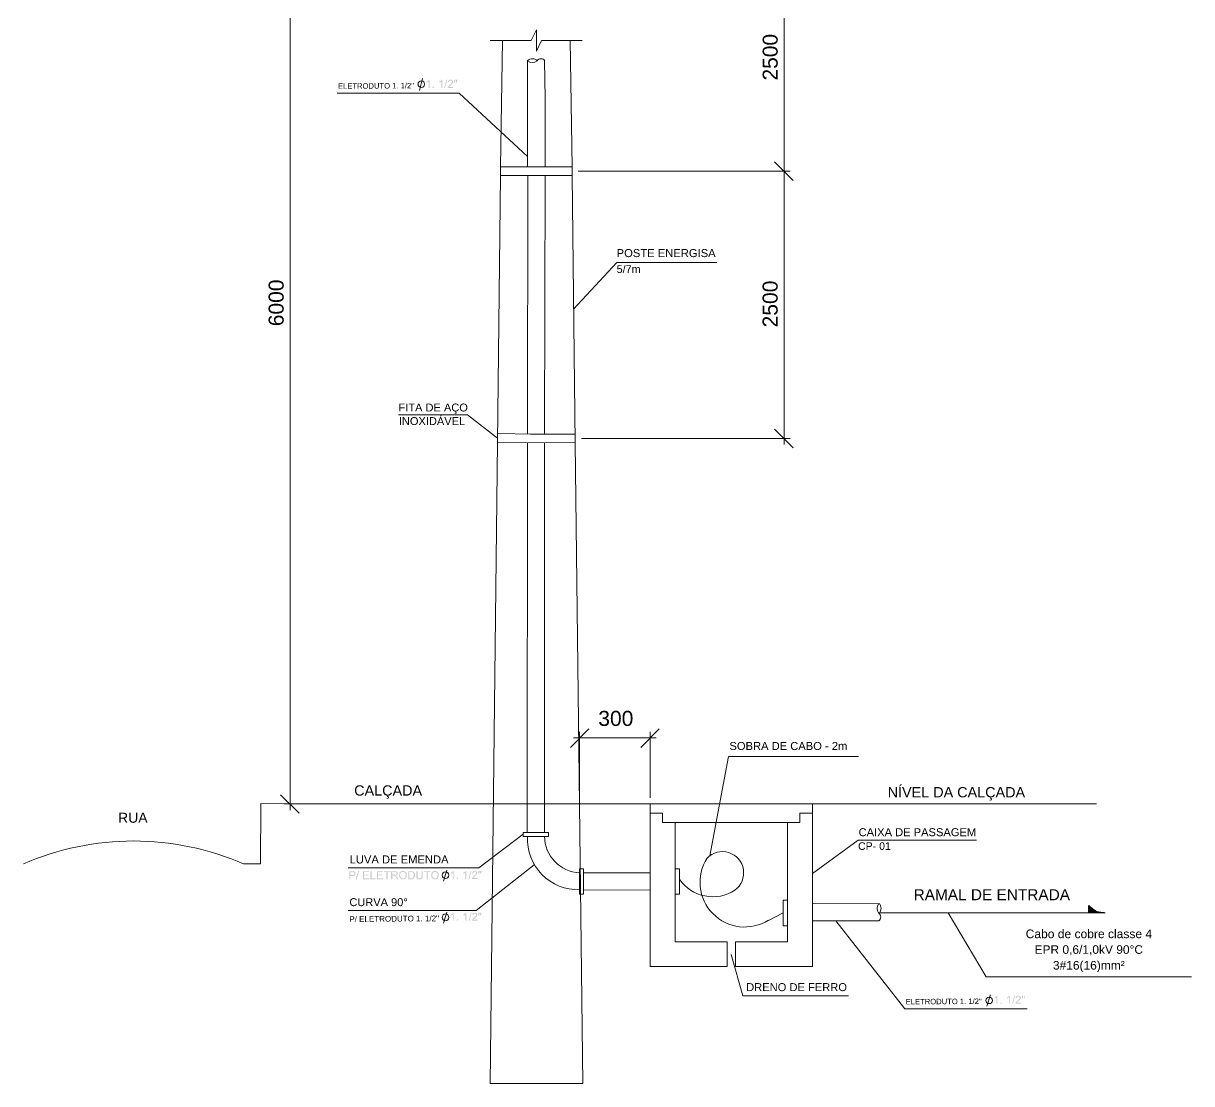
# Model space of a CAD drawing. Header units: millimetres. Extents: x 50 to 186, y -32 to 33.
# Drawn here: x 145.15 to 155.84, y -17.56 to -7.87 of the extents above; entities that cross this region are included whole.
import ezdxf

# ---------------------------------------------------------------- set-up
doc = ezdxf.new("R2010")
doc.units = ezdxf.units.MM
doc.layers.add('Prumada Eletrica', color=40, linetype='Continuous', lineweight=30)
doc.styles.add('Arial0', font='arial.ttf', dxfattribs={"height": 3.14658})

msp = doc.modelspace()

# ---------------------------------------------------------------- hatches: boundary and pattern name
at = {"layer": 'Prumada Eletrica', "true_color": 0x000007}
h = msp.add_hatch(color=7, dxfattribs=at)
edge = h.paths.add_edge_path()
edge.add_line((148.87, -8.456), (148.862, -8.456))
edge.add_line((148.862, -8.456), (148.862, -8.398))
edge.add_spline(control_points=[(148.862, -8.398), (148.859, -8.4), (148.856, -8.403), (148.851, -8.403), (148.851, -8.403), (148.848, -8.406), (148.845, -8.409), (148.842, -8.409)], knot_values=[0, 0, 0, 0, 0.125, 0.125, 0.125, 0.125, 1, 1, 1, 1], degree=3, periodic=0)
edge.add_line((148.842, -8.409), (148.842, -8.4))
edge.add_spline(control_points=[(148.842, -8.4), (148.848, -8.398), (148.851, -8.395), (148.856, -8.392), (148.856, -8.392), (148.859, -8.389), (148.862, -8.386), (148.865, -8.381)], knot_values=[0, 0, 0, 0, 0.125, 0.125, 0.125, 0.125, 1, 1, 1, 1], degree=3, periodic=0)
edge.add_line((148.865, -8.381), (148.87, -8.381))
edge.add_line((148.87, -8.381), (148.87, -8.456))
h.paths.add_polyline_path([(148.898, -8.456), (148.898, -8.445), (148.909, -8.445), (148.909, -8.456)])
edge = h.paths.add_edge_path()
edge.add_line((148.985, -8.456), (148.976, -8.456))
edge.add_line((148.976, -8.456), (148.976, -8.398))
edge.add_spline(control_points=[(148.976, -8.398), (148.974, -8.4), (148.971, -8.403), (148.968, -8.403), (148.968, -8.403), (148.963, -8.406), (148.96, -8.409), (148.957, -8.409)], knot_values=[0, 0, 0, 0, 0.125, 0.125, 0.125, 0.125, 1, 1, 1, 1], degree=3, periodic=0)
edge.add_line((148.957, -8.409), (148.957, -8.4))
edge.add_spline(control_points=[(148.957, -8.4), (148.963, -8.398), (148.968, -8.395), (148.971, -8.392), (148.971, -8.392), (148.974, -8.389), (148.976, -8.386), (148.979, -8.381)], knot_values=[0, 0, 0, 0, 0.125, 0.125, 0.125, 0.125, 1, 1, 1, 1], degree=3, periodic=0)
edge.add_line((148.979, -8.381), (148.985, -8.381))
edge.add_line((148.985, -8.381), (148.985, -8.456))
h.paths.add_polyline_path([(149.004, -8.456), (149.024, -8.381), (149.032, -8.381), (149.01, -8.456)])
edge = h.paths.add_edge_path()
edge.add_line((149.083, -8.448), (149.083, -8.456))
edge.add_line((149.083, -8.456), (149.035, -8.456))
edge.add_spline(control_points=[(149.035, -8.456), (149.035, -8.453), (149.035, -8.451), (149.035, -8.451), (149.035, -8.451), (149.038, -8.445), (149.041, -8.442), (149.044, -8.439), (149.044, -8.439), (149.046, -8.437), (149.049, -8.434), (149.055, -8.428), (149.055, -8.428), (149.063, -8.423), (149.069, -8.417), (149.071, -8.414), (149.071, -8.414), (149.074, -8.409), (149.074, -8.406), (149.074, -8.403), (149.074, -8.403), (149.074, -8.398), (149.074, -8.395), (149.071, -8.392), (149.071, -8.392), (149.069, -8.392), (149.066, -8.389), (149.06, -8.389), (149.06, -8.389), (149.057, -8.389), (149.052, -8.392), (149.049, -8.392), (149.049, -8.392), (149.046, -8.395), (149.046, -8.4), (149.046, -8.403)], knot_values=[0, 0, 0, 0, 0.027778, 0.027778, 0.027778, 0.027778, 0.055556, 0.055556, 0.055556, 0.055556, 0.083333, 0.083333, 0.083333, 0.083333, 0.111111, 0.111111, 0.111111, 0.111111, 0.138889, 0.138889, 0.138889, 0.138889, 0.166667, 0.166667, 0.166667, 0.166667, 0.194444, 0.194444, 0.194444, 0.194444, 0.222222, 0.222222, 0.222222, 0.222222, 1, 1, 1, 1], degree=3, periodic=0)
edge.add_line((149.046, -8.403), (149.038, -8.403))
edge.add_spline(control_points=[(149.038, -8.403), (149.038, -8.398), (149.041, -8.392), (149.044, -8.386), (149.044, -8.386), (149.049, -8.384), (149.055, -8.381), (149.06, -8.381), (149.06, -8.381), (149.069, -8.381), (149.074, -8.384), (149.077, -8.386), (149.077, -8.386), (149.083, -8.392), (149.083, -8.398), (149.083, -8.403), (149.083, -8.403), (149.083, -8.406), (149.083, -8.409), (149.083, -8.411), (149.083, -8.411), (149.08, -8.414), (149.08, -8.417), (149.077, -8.42), (149.077, -8.42), (149.074, -8.423), (149.069, -8.428), (149.063, -8.434), (149.063, -8.434), (149.057, -8.437), (149.052, -8.439), (149.052, -8.442), (149.052, -8.442), (149.049, -8.445), (149.049, -8.445), (149.049, -8.448)], knot_values=[0, 0, 0, 0, 0.027778, 0.027778, 0.027778, 0.027778, 0.055556, 0.055556, 0.055556, 0.055556, 0.083333, 0.083333, 0.083333, 0.083333, 0.111111, 0.111111, 0.111111, 0.111111, 0.138889, 0.138889, 0.138889, 0.138889, 0.166667, 0.166667, 0.166667, 0.166667, 0.194444, 0.194444, 0.194444, 0.194444, 0.222222, 0.222222, 0.222222, 0.222222, 1, 1, 1, 1], degree=3, periodic=0)
edge.add_line((149.049, -8.448), (149.083, -8.448))
h.paths.add_polyline_path([(149.097, -8.409), (149.094, -8.395), (149.094, -8.381), (149.105, -8.381), (149.105, -8.395), (149.102, -8.409)])
h.paths.add_polyline_path([(149.113, -8.409), (149.111, -8.395), (149.111, -8.381), (149.122, -8.381), (149.122, -8.395), (149.119, -8.409)])
h = msp.add_hatch(color=7, dxfattribs=at)
edge = h.paths.add_edge_path()
edge.add_line((148.136, -15.689), (148.136, -15.616))
edge.add_line((148.136, -15.616), (148.164, -15.616))
edge.add_spline(control_points=[(148.164, -15.616), (148.166, -15.616), (148.172, -15.616), (148.175, -15.616), (148.175, -15.616), (148.178, -15.616), (148.18, -15.619), (148.183, -15.619), (148.183, -15.619), (148.186, -15.622), (148.189, -15.624), (148.189, -15.627), (148.189, -15.627), (148.192, -15.63), (148.192, -15.633), (148.192, -15.638), (148.192, -15.638), (148.192, -15.644), (148.189, -15.649), (148.186, -15.652), (148.186, -15.652), (148.18, -15.658), (148.175, -15.661), (148.164, -15.661)], knot_values=[0, 0, 0, 0, 0.041667, 0.041667, 0.041667, 0.041667, 0.083333, 0.083333, 0.083333, 0.083333, 0.125, 0.125, 0.125, 0.125, 0.166667, 0.166667, 0.166667, 0.166667, 0.208333, 0.208333, 0.208333, 0.208333, 1, 1, 1, 1], degree=3, periodic=0)
edge.add_line((148.164, -15.661), (148.144, -15.661))
edge.add_line((148.144, -15.661), (148.144, -15.689))
edge.add_line((148.144, -15.689), (148.136, -15.689))
edge = h.paths.add_edge_path()
edge.add_line((148.144, -15.652), (148.164, -15.652))
edge.add_spline(control_points=[(148.164, -15.652), (148.169, -15.652), (148.175, -15.649), (148.178, -15.647), (148.178, -15.647), (148.18, -15.644), (148.18, -15.641), (148.18, -15.638), (148.18, -15.638), (148.18, -15.636), (148.18, -15.633), (148.178, -15.63), (148.178, -15.63), (148.178, -15.627), (148.175, -15.627), (148.172, -15.624), (148.172, -15.624), (148.172, -15.624), (148.169, -15.624), (148.164, -15.624)], knot_values=[0, 0, 0, 0, 0.05, 0.05, 0.05, 0.05, 0.1, 0.1, 0.1, 0.1, 0.15, 0.15, 0.15, 0.15, 0.2, 0.2, 0.2, 0.2, 1, 1, 1, 1], degree=3, periodic=0)
edge.add_line((148.164, -15.624), (148.144, -15.624))
edge.add_line((148.144, -15.624), (148.144, -15.652))
h.paths.add_polyline_path([(148.194, -15.691), (148.217, -15.613), (148.225, -15.613), (148.203, -15.691)])
h.paths.add_polyline_path([(148.261, -15.689), (148.261, -15.616), (148.314, -15.616), (148.314, -15.624), (148.27, -15.624), (148.27, -15.647), (148.312, -15.647), (148.312, -15.655), (148.27, -15.655), (148.27, -15.68), (148.317, -15.68), (148.317, -15.689)])
h.paths.add_polyline_path([(148.328, -15.689), (148.328, -15.616), (148.34, -15.616), (148.34, -15.68), (148.376, -15.68), (148.376, -15.689)])
h.paths.add_polyline_path([(148.387, -15.689), (148.387, -15.616), (148.44, -15.616), (148.44, -15.624), (148.398, -15.624), (148.398, -15.647), (148.437, -15.647), (148.437, -15.655), (148.398, -15.655), (148.398, -15.68), (148.443, -15.68), (148.443, -15.689)])
h.paths.add_polyline_path([(148.474, -15.689), (148.474, -15.624), (148.451, -15.624), (148.451, -15.616), (148.51, -15.616), (148.51, -15.624), (148.485, -15.624), (148.485, -15.689)])
edge = h.paths.add_edge_path()
edge.add_line((148.518, -15.689), (148.518, -15.616))
edge.add_line((148.518, -15.616), (148.552, -15.616))
edge.add_spline(control_points=[(148.552, -15.616), (148.557, -15.616), (148.563, -15.616), (148.566, -15.619), (148.566, -15.619), (148.571, -15.619), (148.574, -15.622), (148.574, -15.624), (148.574, -15.624), (148.577, -15.627), (148.577, -15.633), (148.577, -15.636), (148.577, -15.636), (148.577, -15.641), (148.577, -15.647), (148.574, -15.649), (148.574, -15.649), (148.569, -15.652), (148.566, -15.655), (148.557, -15.655), (148.557, -15.655), (148.56, -15.658), (148.563, -15.658), (148.563, -15.661), (148.563, -15.661), (148.566, -15.663), (148.569, -15.666), (148.571, -15.669)], knot_values=[0, 0, 0, 0, 0.035714, 0.035714, 0.035714, 0.035714, 0.071429, 0.071429, 0.071429, 0.071429, 0.107143, 0.107143, 0.107143, 0.107143, 0.142857, 0.142857, 0.142857, 0.142857, 0.178571, 0.178571, 0.178571, 0.178571, 0.214286, 0.214286, 0.214286, 0.214286, 1, 1, 1, 1], degree=3, periodic=0)
edge.add_line((148.571, -15.669), (148.585, -15.689))
edge.add_line((148.585, -15.689), (148.571, -15.689))
edge.add_line((148.571, -15.689), (148.563, -15.675))
edge.add_spline(control_points=[(148.563, -15.675), (148.56, -15.669), (148.557, -15.666), (148.555, -15.663), (148.555, -15.663), (148.555, -15.661), (148.552, -15.661), (148.549, -15.658), (148.549, -15.658), (148.549, -15.658), (148.546, -15.658), (148.546, -15.658), (148.546, -15.658), (148.543, -15.658), (148.543, -15.658), (148.541, -15.658)], knot_values=[0, 0, 0, 0, 0.0625, 0.0625, 0.0625, 0.0625, 0.125, 0.125, 0.125, 0.125, 0.1875, 0.1875, 0.1875, 0.1875, 1, 1, 1, 1], degree=3, periodic=0)
edge.add_line((148.541, -15.658), (148.53, -15.658))
edge.add_line((148.53, -15.658), (148.53, -15.689))
edge.add_line((148.53, -15.689), (148.518, -15.689))
edge = h.paths.add_edge_path()
edge.add_line((148.53, -15.649), (148.549, -15.649))
edge.add_spline(control_points=[(148.549, -15.649), (148.555, -15.649), (148.557, -15.647), (148.56, -15.647), (148.56, -15.647), (148.563, -15.647), (148.566, -15.644), (148.566, -15.644), (148.566, -15.644), (148.569, -15.641), (148.569, -15.638), (148.569, -15.636), (148.569, -15.636), (148.569, -15.633), (148.566, -15.63), (148.563, -15.627), (148.563, -15.627), (148.563, -15.624), (148.557, -15.624), (148.552, -15.624)], knot_values=[0, 0, 0, 0, 0.05, 0.05, 0.05, 0.05, 0.1, 0.1, 0.1, 0.1, 0.15, 0.15, 0.15, 0.15, 0.2, 0.2, 0.2, 0.2, 1, 1, 1, 1], degree=3, periodic=0)
edge.add_line((148.552, -15.624), (148.53, -15.624))
edge.add_line((148.53, -15.624), (148.53, -15.649))
edge = h.paths.add_edge_path()
edge.add_spline(control_points=[(148.591, -15.652), (148.591, -15.641), (148.594, -15.633), (148.599, -15.624), (148.599, -15.624), (148.608, -15.619), (148.616, -15.613), (148.627, -15.613), (148.627, -15.613), (148.633, -15.613), (148.638, -15.616), (148.644, -15.619), (148.644, -15.619), (148.65, -15.622), (148.655, -15.627), (148.658, -15.633), (148.658, -15.633), (148.661, -15.638), (148.661, -15.647), (148.661, -15.652), (148.661, -15.652), (148.661, -15.661), (148.661, -15.666), (148.658, -15.672), (148.658, -15.672), (148.652, -15.68), (148.65, -15.683), (148.644, -15.686), (148.644, -15.686), (148.638, -15.689), (148.633, -15.691), (148.627, -15.691), (148.627, -15.691), (148.619, -15.691), (148.613, -15.689), (148.608, -15.686), (148.608, -15.686), (148.602, -15.683), (148.597, -15.677), (148.594, -15.672), (148.594, -15.672), (148.591, -15.666), (148.591, -15.661), (148.591, -15.652)], knot_values=[0, 0, 0, 0, 0.022727, 0.022727, 0.022727, 0.022727, 0.045455, 0.045455, 0.045455, 0.045455, 0.068182, 0.068182, 0.068182, 0.068182, 0.090909, 0.090909, 0.090909, 0.090909, 0.113636, 0.113636, 0.113636, 0.113636, 0.136364, 0.136364, 0.136364, 0.136364, 0.159091, 0.159091, 0.159091, 0.159091, 0.181818, 0.181818, 0.181818, 0.181818, 0.204545, 0.204545, 0.204545, 0.204545, 0.227273, 0.227273, 0.227273, 0.227273, 1, 1, 1, 1], degree=3, periodic=0)
edge = h.paths.add_edge_path()
edge.add_spline(control_points=[(148.599, -15.655), (148.599, -15.663), (148.602, -15.669), (148.608, -15.675), (148.608, -15.675), (148.613, -15.68), (148.619, -15.683), (148.627, -15.683), (148.627, -15.683), (148.633, -15.683), (148.638, -15.68), (148.644, -15.675), (148.644, -15.675), (148.65, -15.669), (148.652, -15.663), (148.652, -15.652), (148.652, -15.652), (148.652, -15.647), (148.65, -15.641), (148.647, -15.638), (148.647, -15.638), (148.647, -15.633), (148.644, -15.63), (148.638, -15.627), (148.638, -15.627), (148.636, -15.624), (148.63, -15.622), (148.627, -15.622), (148.627, -15.622), (148.619, -15.622), (148.613, -15.624), (148.608, -15.63), (148.608, -15.63), (148.602, -15.636), (148.599, -15.644), (148.599, -15.655)], knot_values=[0, 0, 0, 0, 0.027778, 0.027778, 0.027778, 0.027778, 0.055556, 0.055556, 0.055556, 0.055556, 0.083333, 0.083333, 0.083333, 0.083333, 0.111111, 0.111111, 0.111111, 0.111111, 0.138889, 0.138889, 0.138889, 0.138889, 0.166667, 0.166667, 0.166667, 0.166667, 0.194444, 0.194444, 0.194444, 0.194444, 0.222222, 0.222222, 0.222222, 0.222222, 1, 1, 1, 1], degree=3, periodic=0)
edge = h.paths.add_edge_path()
edge.add_line((148.675, -15.689), (148.675, -15.616))
edge.add_line((148.675, -15.616), (148.7, -15.616))
edge.add_spline(control_points=[(148.7, -15.616), (148.706, -15.616), (148.708, -15.616), (148.711, -15.616), (148.711, -15.616), (148.717, -15.619), (148.719, -15.619), (148.722, -15.622), (148.722, -15.622), (148.728, -15.624), (148.731, -15.63), (148.733, -15.636), (148.733, -15.636), (148.733, -15.641), (148.736, -15.647), (148.736, -15.652), (148.736, -15.652), (148.736, -15.658), (148.733, -15.663), (148.733, -15.666), (148.733, -15.666), (148.731, -15.672), (148.731, -15.675), (148.728, -15.677), (148.728, -15.677), (148.725, -15.68), (148.722, -15.683), (148.722, -15.686), (148.722, -15.686), (148.719, -15.686), (148.717, -15.689), (148.711, -15.689), (148.711, -15.689), (148.708, -15.689), (148.706, -15.689), (148.7, -15.689)], knot_values=[0, 0, 0, 0, 0.027778, 0.027778, 0.027778, 0.027778, 0.055556, 0.055556, 0.055556, 0.055556, 0.083333, 0.083333, 0.083333, 0.083333, 0.111111, 0.111111, 0.111111, 0.111111, 0.138889, 0.138889, 0.138889, 0.138889, 0.166667, 0.166667, 0.166667, 0.166667, 0.194444, 0.194444, 0.194444, 0.194444, 0.222222, 0.222222, 0.222222, 0.222222, 1, 1, 1, 1], degree=3, periodic=0)
edge.add_line((148.7, -15.689), (148.675, -15.689))
edge = h.paths.add_edge_path()
edge.add_line((148.683, -15.68), (148.7, -15.68))
edge.add_spline(control_points=[(148.7, -15.68), (148.706, -15.68), (148.708, -15.68), (148.711, -15.68), (148.711, -15.68), (148.714, -15.677), (148.717, -15.677), (148.717, -15.675), (148.717, -15.675), (148.719, -15.675), (148.722, -15.669), (148.722, -15.666), (148.722, -15.666), (148.725, -15.663), (148.725, -15.658), (148.725, -15.652), (148.725, -15.652), (148.725, -15.644), (148.722, -15.638), (148.722, -15.636), (148.722, -15.636), (148.719, -15.63), (148.717, -15.627), (148.711, -15.627), (148.711, -15.627), (148.708, -15.624), (148.706, -15.624), (148.7, -15.624)], knot_values=[0, 0, 0, 0, 0.035714, 0.035714, 0.035714, 0.035714, 0.071429, 0.071429, 0.071429, 0.071429, 0.107143, 0.107143, 0.107143, 0.107143, 0.142857, 0.142857, 0.142857, 0.142857, 0.178571, 0.178571, 0.178571, 0.178571, 0.214286, 0.214286, 0.214286, 0.214286, 1, 1, 1, 1], degree=3, periodic=0)
edge.add_line((148.7, -15.624), (148.683, -15.624))
edge.add_line((148.683, -15.624), (148.683, -15.68))
edge = h.paths.add_edge_path()
edge.add_line((148.798, -15.616), (148.806, -15.616))
edge.add_line((148.806, -15.616), (148.806, -15.658))
edge.add_spline(control_points=[(148.806, -15.658), (148.806, -15.666), (148.806, -15.672), (148.803, -15.677), (148.803, -15.677), (148.803, -15.68), (148.8, -15.683), (148.795, -15.686), (148.795, -15.686), (148.789, -15.689), (148.784, -15.691), (148.778, -15.691), (148.778, -15.691), (148.77, -15.691), (148.764, -15.689), (148.761, -15.689), (148.761, -15.689), (148.756, -15.686), (148.753, -15.68), (148.75, -15.677), (148.75, -15.677), (148.75, -15.672), (148.747, -15.666), (148.747, -15.658)], knot_values=[0, 0, 0, 0, 0.041667, 0.041667, 0.041667, 0.041667, 0.083333, 0.083333, 0.083333, 0.083333, 0.125, 0.125, 0.125, 0.125, 0.166667, 0.166667, 0.166667, 0.166667, 0.208333, 0.208333, 0.208333, 0.208333, 1, 1, 1, 1], degree=3, periodic=0)
edge.add_line((148.747, -15.658), (148.747, -15.616))
edge.add_line((148.747, -15.616), (148.759, -15.616))
edge.add_line((148.759, -15.616), (148.759, -15.658))
edge.add_spline(control_points=[(148.759, -15.658), (148.759, -15.663), (148.759, -15.669), (148.761, -15.672), (148.761, -15.672), (148.761, -15.675), (148.764, -15.677), (148.767, -15.68), (148.767, -15.68), (148.77, -15.68), (148.773, -15.683), (148.778, -15.683), (148.778, -15.683), (148.784, -15.683), (148.789, -15.68), (148.792, -15.677), (148.792, -15.677), (148.795, -15.675), (148.798, -15.669), (148.798, -15.658)], knot_values=[0, 0, 0, 0, 0.05, 0.05, 0.05, 0.05, 0.1, 0.1, 0.1, 0.1, 0.15, 0.15, 0.15, 0.15, 0.2, 0.2, 0.2, 0.2, 1, 1, 1, 1], degree=3, periodic=0)
edge.add_line((148.798, -15.658), (148.798, -15.616))
h.paths.add_polyline_path([(148.842, -15.689), (148.842, -15.624), (148.817, -15.624), (148.817, -15.616), (148.876, -15.616), (148.876, -15.624), (148.851, -15.624), (148.851, -15.689)])
edge = h.paths.add_edge_path()
edge.add_spline(control_points=[(148.884, -15.652), (148.884, -15.641), (148.887, -15.633), (148.893, -15.624), (148.893, -15.624), (148.898, -15.619), (148.907, -15.613), (148.918, -15.613), (148.918, -15.613), (148.926, -15.613), (148.932, -15.616), (148.937, -15.619), (148.937, -15.619), (148.943, -15.622), (148.946, -15.627), (148.949, -15.633), (148.949, -15.633), (148.951, -15.638), (148.954, -15.647), (148.954, -15.652), (148.954, -15.652), (148.954, -15.661), (148.951, -15.666), (148.949, -15.672), (148.949, -15.672), (148.946, -15.68), (148.943, -15.683), (148.937, -15.686), (148.937, -15.686), (148.932, -15.689), (148.923, -15.691), (148.918, -15.691), (148.918, -15.691), (148.912, -15.691), (148.904, -15.689), (148.901, -15.686), (148.901, -15.686), (148.895, -15.683), (148.89, -15.677), (148.887, -15.672), (148.887, -15.672), (148.884, -15.666), (148.884, -15.661), (148.884, -15.652)], knot_values=[0, 0, 0, 0, 0.022727, 0.022727, 0.022727, 0.022727, 0.045455, 0.045455, 0.045455, 0.045455, 0.068182, 0.068182, 0.068182, 0.068182, 0.090909, 0.090909, 0.090909, 0.090909, 0.113636, 0.113636, 0.113636, 0.113636, 0.136364, 0.136364, 0.136364, 0.136364, 0.159091, 0.159091, 0.159091, 0.159091, 0.181818, 0.181818, 0.181818, 0.181818, 0.204545, 0.204545, 0.204545, 0.204545, 0.227273, 0.227273, 0.227273, 0.227273, 1, 1, 1, 1], degree=3, periodic=0)
edge = h.paths.add_edge_path()
edge.add_spline(control_points=[(148.893, -15.655), (148.893, -15.663), (148.895, -15.669), (148.901, -15.675), (148.901, -15.675), (148.904, -15.68), (148.912, -15.683), (148.918, -15.683), (148.918, -15.683), (148.926, -15.683), (148.932, -15.68), (148.937, -15.675), (148.937, -15.675), (148.94, -15.669), (148.943, -15.663), (148.943, -15.652), (148.943, -15.652), (148.943, -15.647), (148.943, -15.641), (148.94, -15.638), (148.94, -15.638), (148.937, -15.633), (148.935, -15.63), (148.932, -15.627), (148.932, -15.627), (148.929, -15.624), (148.923, -15.622), (148.918, -15.622), (148.918, -15.622), (148.912, -15.622), (148.907, -15.624), (148.901, -15.63), (148.901, -15.63), (148.895, -15.636), (148.893, -15.644), (148.893, -15.655)], knot_values=[0, 0, 0, 0, 0.027778, 0.027778, 0.027778, 0.027778, 0.055556, 0.055556, 0.055556, 0.055556, 0.083333, 0.083333, 0.083333, 0.083333, 0.111111, 0.111111, 0.111111, 0.111111, 0.138889, 0.138889, 0.138889, 0.138889, 0.166667, 0.166667, 0.166667, 0.166667, 0.194444, 0.194444, 0.194444, 0.194444, 0.222222, 0.222222, 0.222222, 0.222222, 1, 1, 1, 1], degree=3, periodic=0)
h = msp.add_hatch(color=7, dxfattribs=at)
edge = h.paths.add_edge_path()
edge.add_line((149.091, -15.686), (149.083, -15.686))
edge.add_line((149.083, -15.686), (149.083, -15.627))
edge.add_spline(control_points=[(149.083, -15.627), (149.08, -15.63), (149.077, -15.633), (149.074, -15.636), (149.074, -15.636), (149.071, -15.636), (149.066, -15.638), (149.063, -15.638)], knot_values=[0, 0, 0, 0, 0.125, 0.125, 0.125, 0.125, 1, 1, 1, 1], degree=3, periodic=0)
edge.add_line((149.063, -15.638), (149.063, -15.63))
edge.add_spline(control_points=[(149.063, -15.63), (149.069, -15.627), (149.074, -15.624), (149.077, -15.622), (149.077, -15.622), (149.083, -15.619), (149.083, -15.616), (149.085, -15.613)], knot_values=[0, 0, 0, 0, 0.125, 0.125, 0.125, 0.125, 1, 1, 1, 1], degree=3, periodic=0)
edge.add_line((149.085, -15.613), (149.091, -15.613))
edge.add_line((149.091, -15.613), (149.091, -15.686))
h.paths.add_polyline_path([(149.119, -15.686), (149.119, -15.675), (149.13, -15.675), (149.13, -15.686)])
edge = h.paths.add_edge_path()
edge.add_line((149.206, -15.686), (149.197, -15.686))
edge.add_line((149.197, -15.686), (149.197, -15.627))
edge.add_spline(control_points=[(149.197, -15.627), (149.194, -15.63), (149.192, -15.633), (149.189, -15.636), (149.189, -15.636), (149.186, -15.636), (149.18, -15.638), (149.178, -15.638)], knot_values=[0, 0, 0, 0, 0.125, 0.125, 0.125, 0.125, 1, 1, 1, 1], degree=3, periodic=0)
edge.add_line((149.178, -15.638), (149.178, -15.63))
edge.add_spline(control_points=[(149.178, -15.63), (149.183, -15.627), (149.189, -15.624), (149.192, -15.622), (149.192, -15.622), (149.197, -15.619), (149.2, -15.616), (149.2, -15.613)], knot_values=[0, 0, 0, 0, 0.125, 0.125, 0.125, 0.125, 1, 1, 1, 1], degree=3, periodic=0)
edge.add_line((149.2, -15.613), (149.206, -15.613))
edge.add_line((149.206, -15.613), (149.206, -15.686))
h.paths.add_polyline_path([(149.225, -15.689), (149.247, -15.61), (149.253, -15.61), (149.233, -15.689)])
edge = h.paths.add_edge_path()
edge.add_line((149.306, -15.677), (149.306, -15.686))
edge.add_line((149.306, -15.686), (149.256, -15.686))
edge.add_spline(control_points=[(149.256, -15.686), (149.256, -15.683), (149.256, -15.683), (149.259, -15.68), (149.259, -15.68), (149.259, -15.677), (149.261, -15.672), (149.264, -15.669), (149.264, -15.669), (149.267, -15.666), (149.27, -15.663), (149.275, -15.658), (149.275, -15.658), (149.284, -15.652), (149.289, -15.647), (149.292, -15.644), (149.292, -15.644), (149.295, -15.638), (149.295, -15.636), (149.295, -15.633), (149.295, -15.633), (149.295, -15.63), (149.295, -15.624), (149.292, -15.624), (149.292, -15.624), (149.289, -15.622), (149.287, -15.619), (149.281, -15.619), (149.281, -15.619), (149.278, -15.619), (149.275, -15.622), (149.273, -15.624), (149.273, -15.624), (149.27, -15.627), (149.267, -15.63), (149.267, -15.636)], knot_values=[0, 0, 0, 0, 0.027778, 0.027778, 0.027778, 0.027778, 0.055556, 0.055556, 0.055556, 0.055556, 0.083333, 0.083333, 0.083333, 0.083333, 0.111111, 0.111111, 0.111111, 0.111111, 0.138889, 0.138889, 0.138889, 0.138889, 0.166667, 0.166667, 0.166667, 0.166667, 0.194444, 0.194444, 0.194444, 0.194444, 0.222222, 0.222222, 0.222222, 0.222222, 1, 1, 1, 1], degree=3, periodic=0)
edge.add_line((149.267, -15.636), (149.259, -15.633))
edge.add_spline(control_points=[(149.259, -15.633), (149.259, -15.627), (149.261, -15.622), (149.267, -15.619), (149.267, -15.619), (149.27, -15.613), (149.275, -15.613), (149.284, -15.613), (149.284, -15.613), (149.289, -15.613), (149.295, -15.613), (149.301, -15.619), (149.301, -15.619), (149.303, -15.622), (149.306, -15.627), (149.306, -15.633), (149.306, -15.633), (149.306, -15.636), (149.306, -15.638), (149.303, -15.641), (149.303, -15.641), (149.303, -15.644), (149.301, -15.647), (149.298, -15.649), (149.298, -15.649), (149.295, -15.652), (149.289, -15.658), (149.284, -15.663), (149.284, -15.663), (149.278, -15.669), (149.275, -15.672), (149.273, -15.672), (149.273, -15.672), (149.273, -15.675), (149.27, -15.675), (149.27, -15.677)], knot_values=[0, 0, 0, 0, 0.027778, 0.027778, 0.027778, 0.027778, 0.055556, 0.055556, 0.055556, 0.055556, 0.083333, 0.083333, 0.083333, 0.083333, 0.111111, 0.111111, 0.111111, 0.111111, 0.138889, 0.138889, 0.138889, 0.138889, 0.166667, 0.166667, 0.166667, 0.166667, 0.194444, 0.194444, 0.194444, 0.194444, 0.222222, 0.222222, 0.222222, 0.222222, 1, 1, 1, 1], degree=3, periodic=0)
edge.add_line((149.27, -15.677), (149.306, -15.677))
h.paths.add_polyline_path([(149.317, -15.638), (149.315, -15.624), (149.315, -15.613), (149.326, -15.613), (149.326, -15.624), (149.323, -15.638)])
h.paths.add_polyline_path([(149.334, -15.638), (149.331, -15.624), (149.331, -15.613), (149.342, -15.613), (149.342, -15.624), (149.34, -15.638)])
h = msp.add_hatch(color=7, dxfattribs=at)
edge = h.paths.add_edge_path()
edge.add_line((149.091, -16.069), (149.083, -16.069))
edge.add_line((149.083, -16.069), (149.083, -16.01))
edge.add_spline(control_points=[(149.083, -16.01), (149.08, -16.013), (149.077, -16.015), (149.074, -16.018), (149.074, -16.018), (149.071, -16.018), (149.066, -16.021), (149.063, -16.021)], knot_values=[0, 0, 0, 0, 0.125, 0.125, 0.125, 0.125, 1, 1, 1, 1], degree=3, periodic=0)
edge.add_line((149.063, -16.021), (149.063, -16.013))
edge.add_spline(control_points=[(149.063, -16.013), (149.069, -16.01), (149.074, -16.007), (149.077, -16.004), (149.077, -16.004), (149.083, -16.001), (149.083, -15.999), (149.085, -15.996)], knot_values=[0, 0, 0, 0, 0.125, 0.125, 0.125, 0.125, 1, 1, 1, 1], degree=3, periodic=0)
edge.add_line((149.085, -15.996), (149.091, -15.996))
edge.add_line((149.091, -15.996), (149.091, -16.069))
h.paths.add_polyline_path([(149.119, -16.069), (149.119, -16.057), (149.13, -16.057), (149.13, -16.069)])
edge = h.paths.add_edge_path()
edge.add_line((149.206, -16.069), (149.197, -16.069))
edge.add_line((149.197, -16.069), (149.197, -16.01))
edge.add_spline(control_points=[(149.197, -16.01), (149.194, -16.013), (149.192, -16.015), (149.189, -16.018), (149.189, -16.018), (149.186, -16.018), (149.18, -16.021), (149.178, -16.021)], knot_values=[0, 0, 0, 0, 0.125, 0.125, 0.125, 0.125, 1, 1, 1, 1], degree=3, periodic=0)
edge.add_line((149.178, -16.021), (149.178, -16.013))
edge.add_spline(control_points=[(149.178, -16.013), (149.183, -16.01), (149.189, -16.007), (149.192, -16.004), (149.192, -16.004), (149.197, -16.001), (149.2, -15.999), (149.2, -15.996)], knot_values=[0, 0, 0, 0, 0.125, 0.125, 0.125, 0.125, 1, 1, 1, 1], degree=3, periodic=0)
edge.add_line((149.2, -15.996), (149.206, -15.996))
edge.add_line((149.206, -15.996), (149.206, -16.069))
h.paths.add_polyline_path([(149.225, -16.071), (149.247, -15.993), (149.253, -15.993), (149.233, -16.071)])
edge = h.paths.add_edge_path()
edge.add_line((149.306, -16.06), (149.306, -16.069))
edge.add_line((149.306, -16.069), (149.256, -16.069))
edge.add_spline(control_points=[(149.256, -16.069), (149.256, -16.066), (149.256, -16.066), (149.259, -16.063), (149.259, -16.063), (149.259, -16.06), (149.261, -16.055), (149.264, -16.052), (149.264, -16.052), (149.267, -16.049), (149.27, -16.046), (149.275, -16.041), (149.275, -16.041), (149.284, -16.035), (149.289, -16.029), (149.292, -16.027), (149.292, -16.027), (149.295, -16.021), (149.295, -16.018), (149.295, -16.015), (149.295, -16.015), (149.295, -16.01), (149.295, -16.007), (149.292, -16.007), (149.292, -16.007), (149.289, -16.004), (149.287, -16.001), (149.281, -16.001), (149.281, -16.001), (149.278, -16.001), (149.275, -16.004), (149.273, -16.007), (149.273, -16.007), (149.27, -16.01), (149.267, -16.013), (149.267, -16.015)], knot_values=[0, 0, 0, 0, 0.027778, 0.027778, 0.027778, 0.027778, 0.055556, 0.055556, 0.055556, 0.055556, 0.083333, 0.083333, 0.083333, 0.083333, 0.111111, 0.111111, 0.111111, 0.111111, 0.138889, 0.138889, 0.138889, 0.138889, 0.166667, 0.166667, 0.166667, 0.166667, 0.194444, 0.194444, 0.194444, 0.194444, 0.222222, 0.222222, 0.222222, 0.222222, 1, 1, 1, 1], degree=3, periodic=0)
edge.add_line((149.267, -16.015), (149.259, -16.015))
edge.add_spline(control_points=[(149.259, -16.015), (149.259, -16.01), (149.261, -16.004), (149.267, -15.999), (149.267, -15.999), (149.27, -15.996), (149.275, -15.996), (149.284, -15.996), (149.284, -15.996), (149.289, -15.996), (149.295, -15.996), (149.301, -16.001), (149.301, -16.001), (149.303, -16.004), (149.306, -16.01), (149.306, -16.015), (149.306, -16.015), (149.306, -16.018), (149.306, -16.021), (149.303, -16.024), (149.303, -16.024), (149.303, -16.027), (149.301, -16.029), (149.298, -16.032), (149.298, -16.032), (149.295, -16.035), (149.289, -16.041), (149.284, -16.046), (149.284, -16.046), (149.278, -16.049), (149.275, -16.055), (149.273, -16.055), (149.273, -16.055), (149.273, -16.057), (149.27, -16.057), (149.27, -16.06)], knot_values=[0, 0, 0, 0, 0.027778, 0.027778, 0.027778, 0.027778, 0.055556, 0.055556, 0.055556, 0.055556, 0.083333, 0.083333, 0.083333, 0.083333, 0.111111, 0.111111, 0.111111, 0.111111, 0.138889, 0.138889, 0.138889, 0.138889, 0.166667, 0.166667, 0.166667, 0.166667, 0.194444, 0.194444, 0.194444, 0.194444, 0.222222, 0.222222, 0.222222, 0.222222, 1, 1, 1, 1], degree=3, periodic=0)
edge.add_line((149.27, -16.06), (149.306, -16.06))
h.paths.add_polyline_path([(149.317, -16.021), (149.315, -16.007), (149.315, -15.996), (149.326, -15.996), (149.326, -16.007), (149.323, -16.021)])
h.paths.add_polyline_path([(149.334, -16.021), (149.331, -16.007), (149.331, -15.996), (149.342, -15.996), (149.342, -16.007), (149.34, -16.021)])
at = {"layer": 'Prumada Eletrica', "true_color": 0x000005}
msp.add_hatch(color=5, dxfattribs=at).paths.add_polyline_path([(154.896, -15.929), (154.918, -15.951), (154.896, -15.951)])
h = msp.add_hatch(color=5, dxfattribs=at)
h.paths.add_polyline_path([(154.918, -15.951), (154.896, -15.951), (154.946, -15.971)])
h.paths.add_polyline_path([(154.896, -15.951), (154.946, -15.971), (154.896, -15.971)])
h = msp.add_hatch(color=5, dxfattribs=at)
h.paths.add_polyline_path([(154.946, -15.971), (154.896, -15.971), (154.974, -15.987)])
h.paths.add_polyline_path([(154.896, -15.971), (154.974, -15.987), (154.896, -15.987)])
h = msp.add_hatch(color=5, dxfattribs=at)
h.paths.add_polyline_path([(154.974, -15.987), (154.896, -15.987), (155.008, -15.993)])
h.paths.add_polyline_path([(154.896, -15.987), (155.008, -15.993), (154.896, -15.993)])
h = msp.add_hatch(color=5, dxfattribs=at)
h.paths.add_polyline_path([(155.008, -15.993), (154.896, -15.993), (155.038, -15.996)])
h.paths.add_polyline_path([(154.896, -15.993), (155.038, -15.996), (154.896, -15.996)])
at = {"layer": 'Prumada Eletrica', "true_color": 0x000007}
h = msp.add_hatch(color=7, dxfattribs=at)
edge = h.paths.add_edge_path()
edge.add_line((154.061, -16.826), (154.052, -16.826))
edge.add_line((154.052, -16.826), (154.052, -16.77))
edge.add_spline(control_points=[(154.052, -16.77), (154.05, -16.77), (154.047, -16.772), (154.044, -16.775), (154.044, -16.775), (154.041, -16.778), (154.038, -16.778), (154.036, -16.781)], knot_values=[0, 0, 0, 0, 0.125, 0.125, 0.125, 0.125, 1, 1, 1, 1], degree=3, periodic=0)
edge.add_line((154.036, -16.781), (154.036, -16.772))
edge.add_spline(control_points=[(154.036, -16.772), (154.038, -16.77), (154.044, -16.767), (154.047, -16.761), (154.047, -16.761), (154.052, -16.759), (154.055, -16.756), (154.055, -16.753)], knot_values=[0, 0, 0, 0, 0.125, 0.125, 0.125, 0.125, 1, 1, 1, 1], degree=3, periodic=0)
edge.add_line((154.055, -16.753), (154.061, -16.753))
edge.add_line((154.061, -16.753), (154.061, -16.826))
h.paths.add_polyline_path([(154.089, -16.826), (154.089, -16.817), (154.1, -16.817), (154.1, -16.826)])
edge = h.paths.add_edge_path()
edge.add_line((154.175, -16.826), (154.167, -16.826))
edge.add_line((154.167, -16.826), (154.167, -16.77))
edge.add_spline(control_points=[(154.167, -16.77), (154.164, -16.77), (154.161, -16.772), (154.158, -16.775), (154.158, -16.775), (154.156, -16.778), (154.153, -16.778), (154.15, -16.781)], knot_values=[0, 0, 0, 0, 0.125, 0.125, 0.125, 0.125, 1, 1, 1, 1], degree=3, periodic=0)
edge.add_line((154.15, -16.781), (154.15, -16.772))
edge.add_spline(control_points=[(154.15, -16.772), (154.153, -16.77), (154.158, -16.767), (154.161, -16.761), (154.161, -16.761), (154.167, -16.759), (154.17, -16.756), (154.17, -16.753)], knot_values=[0, 0, 0, 0, 0.125, 0.125, 0.125, 0.125, 1, 1, 1, 1], degree=3, periodic=0)
edge.add_line((154.17, -16.753), (154.175, -16.753))
edge.add_line((154.175, -16.753), (154.175, -16.826))
h.paths.add_polyline_path([(154.195, -16.828), (154.217, -16.753), (154.223, -16.753), (154.203, -16.828)])
edge = h.paths.add_edge_path()
edge.add_line((154.276, -16.817), (154.276, -16.826))
edge.add_line((154.276, -16.826), (154.228, -16.826))
edge.add_spline(control_points=[(154.228, -16.826), (154.228, -16.826), (154.228, -16.823), (154.228, -16.82), (154.228, -16.82), (154.228, -16.817), (154.231, -16.814), (154.234, -16.812), (154.234, -16.812), (154.237, -16.806), (154.239, -16.803), (154.245, -16.8), (154.245, -16.8), (154.253, -16.792), (154.259, -16.786), (154.262, -16.784), (154.262, -16.784), (154.265, -16.781), (154.267, -16.775), (154.267, -16.772), (154.267, -16.772), (154.267, -16.77), (154.265, -16.767), (154.262, -16.764), (154.262, -16.764), (154.259, -16.761), (154.256, -16.761), (154.253, -16.761), (154.253, -16.761), (154.248, -16.761), (154.245, -16.761), (154.242, -16.764), (154.242, -16.764), (154.239, -16.767), (154.239, -16.77), (154.239, -16.775)], knot_values=[0, 0, 0, 0, 0.027778, 0.027778, 0.027778, 0.027778, 0.055556, 0.055556, 0.055556, 0.055556, 0.083333, 0.083333, 0.083333, 0.083333, 0.111111, 0.111111, 0.111111, 0.111111, 0.138889, 0.138889, 0.138889, 0.138889, 0.166667, 0.166667, 0.166667, 0.166667, 0.194444, 0.194444, 0.194444, 0.194444, 0.222222, 0.222222, 0.222222, 0.222222, 1, 1, 1, 1], degree=3, periodic=0)
edge.add_line((154.239, -16.775), (154.228, -16.775))
edge.add_spline(control_points=[(154.228, -16.775), (154.228, -16.767), (154.231, -16.761), (154.237, -16.759), (154.237, -16.759), (154.239, -16.756), (154.245, -16.753), (154.253, -16.753), (154.253, -16.753), (154.259, -16.753), (154.265, -16.756), (154.27, -16.759), (154.27, -16.759), (154.273, -16.761), (154.276, -16.767), (154.276, -16.772), (154.276, -16.772), (154.276, -16.775), (154.276, -16.778), (154.273, -16.781), (154.273, -16.781), (154.273, -16.784), (154.27, -16.786), (154.267, -16.792), (154.267, -16.792), (154.265, -16.795), (154.262, -16.798), (154.253, -16.803), (154.253, -16.803), (154.248, -16.809), (154.245, -16.812), (154.242, -16.814), (154.242, -16.814), (154.242, -16.814), (154.239, -16.817), (154.239, -16.817)], knot_values=[0, 0, 0, 0, 0.027778, 0.027778, 0.027778, 0.027778, 0.055556, 0.055556, 0.055556, 0.055556, 0.083333, 0.083333, 0.083333, 0.083333, 0.111111, 0.111111, 0.111111, 0.111111, 0.138889, 0.138889, 0.138889, 0.138889, 0.166667, 0.166667, 0.166667, 0.166667, 0.194444, 0.194444, 0.194444, 0.194444, 0.222222, 0.222222, 0.222222, 0.222222, 1, 1, 1, 1], degree=3, periodic=0)
edge.add_line((154.239, -16.817), (154.276, -16.817))
h.paths.add_polyline_path([(154.29, -16.778), (154.287, -16.764), (154.287, -16.753), (154.295, -16.753), (154.295, -16.764), (154.295, -16.778)])
h.paths.add_polyline_path([(154.307, -16.778), (154.304, -16.764), (154.304, -16.753), (154.312, -16.753), (154.312, -16.764), (154.312, -16.778)])

# ---------------------------------------------------------------- linework, layer by layer
at = {"layer": 'Prumada Eletrica', "color": 8, "linetype": 'Continuous', "lineweight": 9, "true_color": 0x000008}
for points in [[(147.594, -5.8), (147.594, -15.057), (147.594, -15.057)], [(152.111, -9.275), (152.111, -7.087), (152.111, -7.087)], [(152.195, -9.303), (152.024, -9.132), (152.024, -9.132)], [(152.024, -9.132), (152.195, -9.303), (152.195, -9.303)], [(152.111, -9.16), (152.111, -11.716), (152.111, -11.716)], [(150.228, -9.219), (152.167, -9.219), (152.167, -9.219)], [(150.228, -9.219), (152.167, -9.219), (152.167, -9.219)], [(152.024, -11.577), (152.195, -11.747), (152.195, -11.747)], [(150.259, -11.66), (152.167, -11.66), (152.167, -11.66)], [(150.326, -14.314), (150.158, -14.485), (150.158, -14.485)], [(150.801, -14.485), (150.968, -14.314), (150.968, -14.314)], [(150.186, -14.398), (150.94, -14.398), (150.94, -14.398)], [(150.239, -14.946), (150.239, -14.342), (150.239, -14.342)], [(150.887, -14.946), (150.887, -14.342), (150.887, -14.342)], [(147.507, -14.918), (147.678, -15.085), (147.678, -15.085)], [(149.396, -14.999), (147.538, -14.999), (147.538, -14.999)]]:
    msp.add_lwpolyline(points, dxfattribs=at)
at = {"layer": 'Prumada Eletrica', "color": 9, "linetype": 'Continuous', "lineweight": 9, "true_color": 0xbababa}
for points in [[(149.423, -8.023), (149.798, -8.023), (149.848, -7.925), (149.848, -8.023), (149.848, -8.121), (149.893, -8.023), (150.264, -8.023)], [(149.518, -9.177), (149.535, -8.023), (149.535, -8.023)], [(150.172, -9.177), (150.155, -8.023), (150.155, -8.023)], [(149.518, -9.177), (149.767, -9.177), (149.767, -9.177)], [(149.518, -9.258), (149.518, -9.177), (149.518, -9.177)], [(149.767, -9.177), (150.172, -9.177), (150.172, -9.177)], [(150.172, -9.258), (150.172, -9.177), (150.172, -9.177)], [(149.518, -9.258), (149.49, -11.697), (150.2, -11.702), (150.172, -9.258)], [(149.518, -9.258), (149.926, -9.258), (149.926, -9.258)], [(149.926, -9.258), (150.172, -9.258), (150.172, -9.258)], [(149.493, -11.616), (149.806, -11.621), (149.806, -11.621)], [(149.792, -11.621), (150.2, -11.621), (150.2, -11.621)], [(149.423, -17.557), (149.49, -11.697), (149.49, -11.697)], [(150.2, -11.702), (150.27, -17.557), (150.27, -17.557)], [(152.371, -14.999), (154.966, -14.999), (154.966, -14.999)], [(150.999, -15.172), (151.114, -15.172), (151.114, -15.172)], [(152.256, -15.172), (152.142, -15.172), (152.142, -15.172)]]:
    msp.add_lwpolyline(points, dxfattribs=at)
at = {"layer": 'Prumada Eletrica', "color": 7, "linetype": 'Continuous', "lineweight": 9, "true_color": 0x000007}
for points in [[(149.764, -9.177), (149.764, -8.546), (149.764, -8.21)], [(149.926, -8.546), (149.921, -8.21), (149.921, -8.21)], [(148.778, -8.479), (148.806, -8.372), (148.806, -8.372)], [(149.764, -9.082), (149.139, -8.504), (148.024, -8.504)], [(149.926, -9.177), (149.926, -8.546), (149.926, -8.546)], [(149.764, -11.621), (149.767, -9.258), (149.767, -9.258)], [(149.921, -11.621), (149.926, -9.258), (149.926, -9.258)], [(150.186, -10.479), (150.58, -10.051), (151.496, -10.051)], [(149.49, -11.658), (149.217, -11.445), (148.585, -11.445)], [(149.761, -15.261), (149.764, -11.699), (149.764, -11.699)], [(149.921, -15.261), (149.921, -11.699), (149.921, -11.699)], [(151.432, -15.476), (151.602, -14.566), (152.79, -14.566)], [(147.326, -14.996), (147.323, -15.549), (147.169, -15.549)], [(149.099, -14.999), (147.323, -14.996), (147.323, -14.996)], [(149.449, -14.999), (149.099, -14.999), (149.099, -14.999)], [(149.449, -14.999), (149.848, -14.999), (150.239, -14.999), (150.887, -14.999)], [(149.725, -15.278), (149.32, -15.585), (148.124, -15.585)], [(153.871, -15.331), (152.787, -15.331), (152.371, -15.638)], [(149.826, -15.557), (149.295, -15.976), (148.124, -15.976)], [(148.996, -15.708), (149.027, -15.605), (149.027, -15.605)], [(150.278, -15.63), (150.887, -15.63), (150.887, -15.63)], [(150.278, -15.786), (150.887, -15.789), (150.887, -15.789)], [(152.977, -15.915), (152.371, -15.912), (152.371, -15.912)], [(148.996, -16.091), (149.027, -15.99), (149.027, -15.99)], [(155.837, -16.58), (153.96, -16.58), (153.611, -15.996)], [(152.977, -16.071), (152.371, -16.071), (152.371, -16.071)], [(154.332, -16.873), (153.214, -16.873), (152.583, -16.071)], [(151.628, -16.376), (151.734, -16.756), (152.7, -16.756)], [(153.966, -16.848), (153.999, -16.747), (153.999, -16.747)], [(150.27, -17.557), (149.423, -17.557), (149.423, -17.557)]]:
    msp.add_lwpolyline(points, dxfattribs=at)
at = {"layer": 'Prumada Eletrica', "color": 3, "linetype": 'Continuous', "lineweight": 9, "true_color": 0x000003}
msp.add_lwpolyline([(150.172, -9.258), (150.172, -9.255), (150.172, -9.255)], dxfattribs=at)
at = {"layer": 'Prumada Eletrica', "color": 7, "linetype": 'Continuous', "lineweight": 9, "true_color": 0x000007}
for points in [[(150.887, -14.999), (152.371, -14.999), (152.371, -15.085), (152.256, -15.085), (152.256, -15.172), (152.142, -15.172), (151.114, -15.172), (150.999, -15.172), (150.999, -15.085), (150.887, -15.085)], [(150.887, -16.488), (151.114, -16.488), (151.591, -16.488), (151.591, -16.261), (151.114, -16.261), (151.114, -15.172), (150.999, -15.172), (150.999, -15.085), (150.887, -15.085)], [(152.256, -15.172), (152.256, -15.085), (152.371, -15.085), (152.371, -16.488), (152.142, -16.488), (151.667, -16.488), (151.667, -16.261), (152.142, -16.261), (152.142, -15.172)], [(149.921, -15.261), (149.725, -15.261), (149.725, -15.3), (149.761, -15.3), (149.921, -15.3), (149.957, -15.3), (149.957, -15.261)], [(150.278, -15.786), (150.278, -15.594), (150.239, -15.594), (150.239, -15.63), (150.239, -15.786), (150.239, -15.825), (150.278, -15.825)], [(151.155, -15.786), (151.155, -15.594), (151.114, -15.594), (151.114, -15.63), (151.114, -15.786), (151.114, -15.825), (151.155, -15.825)], [(152.102, -15.918), (152.102, -16.116), (152.142, -16.116), (152.142, -16.08), (152.142, -15.918), (152.142, -15.881), (152.102, -15.881)]]:
    msp.add_lwpolyline(points, close=True, dxfattribs=at)
at = {"layer": 'Prumada Eletrica', "color": 5, "linetype": 'Continuous', "lineweight": 13, "true_color": 0x000005}
for points in [[(152.102, -15.996), (151.968, -16.066), (151.968, -16.066)], [(152.977, -15.996), (155.047, -15.996), (155.047, -15.996)], [(154.896, -15.929), (154.896, -15.996), (154.896, -15.996)]]:
    msp.add_lwpolyline(points, dxfattribs=at)
at = {"layer": 'Prumada Eletrica', "color": 5, "linetype": 'Continuous', "lineweight": -2, "true_color": 0x000005}
for points in [[(154.896, -15.929), (154.918, -15.951), (154.896, -15.951)], [(154.918, -15.951), (154.896, -15.951), (154.946, -15.971)], [(154.896, -15.951), (154.946, -15.971), (154.896, -15.971)], [(154.946, -15.971), (154.896, -15.971), (154.974, -15.987)], [(154.896, -15.971), (154.974, -15.987), (154.896, -15.987)], [(154.974, -15.987), (154.896, -15.987), (155.008, -15.993)], [(154.896, -15.987), (155.008, -15.993), (154.896, -15.993)], [(155.008, -15.993), (154.896, -15.993), (155.038, -15.996)], [(154.896, -15.993), (155.038, -15.996), (154.896, -15.996)]]:
    msp.add_lwpolyline(points, close=True, dxfattribs=at)
at = {"layer": 'Prumada Eletrica', "color": 7, "linetype": 'Continuous', "lineweight": 9, "true_color": 0x000007}
for points in [[(149.854, -8.208), (149.829, -8.185), (149.789, -8.185), (149.764, -8.208)], [(149.764, -8.208), (149.789, -8.23), (149.829, -8.23), (149.854, -8.208)], [(147.169, -15.549), (146.527, -15.27), (145.797, -15.27), (145.155, -15.549)], [(149.921, -15.297), (149.921, -15.476), (150.063, -15.622), (150.242, -15.63)], [(152.977, -15.912), (152.957, -15.937), (152.957, -15.974), (152.977, -16.001)], [(152.982, -16.001), (153.002, -15.974), (153.002, -15.937), (152.982, -15.912)]]:
    msp.add_open_spline(points, degree=3, dxfattribs=at)
for points, knots in [([(149.923, -8.208), (149.915, -8.196), (149.901, -8.191), (149.887, -8.191), (149.887, -8.191), (149.873, -8.191), (149.862, -8.196), (149.854, -8.208)], [0, 0, 0, 0, 0.125, 0.125, 0.125, 0.125001, 1, 1, 1, 1]), ([(148.823, -8.423), (148.823, -8.406), (148.812, -8.392), (148.795, -8.392), (148.795, -8.392), (148.778, -8.392), (148.764, -8.406), (148.764, -8.423), (148.764, -8.423), (148.764, -8.439), (148.778, -8.453), (148.795, -8.453), (148.795, -8.453), (148.812, -8.453), (148.823, -8.439), (148.823, -8.423)], [0, 0, 0, 0, 0.0625, 0.0625, 0.0625, 0.062501, 0.125, 0.125, 0.125, 0.125001, 0.1875, 0.1875, 0.1875, 0.187501, 1, 1, 1, 1]), ([(149.764, -15.3), (149.759, -15.429), (149.806, -15.554), (149.896, -15.647), (149.896, -15.647), (149.988, -15.739), (150.113, -15.789), (150.242, -15.786)], [0, 0, 0, 0, 0.125, 0.125, 0.125, 0.125001, 1, 1, 1, 1]), ([(149.046, -15.652), (149.046, -15.636), (149.032, -15.622), (149.016, -15.622), (149.016, -15.622), (148.999, -15.622), (148.985, -15.636), (148.985, -15.652), (148.985, -15.652), (148.985, -15.669), (148.999, -15.683), (149.016, -15.683), (149.016, -15.683), (149.032, -15.683), (149.046, -15.669), (149.046, -15.652)], [0, 0, 0, 0, 0.0625, 0.0625, 0.0625, 0.062501, 0.125, 0.125, 0.125, 0.125001, 0.1875, 0.1875, 0.1875, 0.187501, 1, 1, 1, 1]), ([(149.046, -16.038), (149.046, -16.021), (149.032, -16.007), (149.016, -16.007), (149.016, -16.007), (148.999, -16.007), (148.985, -16.021), (148.985, -16.038), (148.985, -16.038), (148.985, -16.055), (148.999, -16.069), (149.016, -16.069), (149.016, -16.069), (149.032, -16.069), (149.046, -16.055), (149.046, -16.038)], [0, 0, 0, 0, 0.0625, 0.0625, 0.0625, 0.062501, 0.125, 0.125, 0.125, 0.125001, 0.1875, 0.1875, 0.1875, 0.187501, 1, 1, 1, 1]), ([(152.977, -16.071), (152.988, -16.06), (152.994, -16.049), (152.994, -16.035), (152.994, -16.035), (152.994, -16.021), (152.988, -16.007), (152.977, -15.999)], [0, 0, 0, 0, 0.125, 0.125, 0.125, 0.125001, 1, 1, 1, 1]), ([(154.016, -16.798), (154.016, -16.781), (154.002, -16.767), (153.985, -16.767), (153.985, -16.767), (153.969, -16.767), (153.955, -16.781), (153.955, -16.798), (153.955, -16.798), (153.955, -16.814), (153.969, -16.826), (153.985, -16.826), (153.985, -16.826), (154.002, -16.826), (154.016, -16.814), (154.016, -16.798)], [0, 0, 0, 0, 0.0625, 0.0625, 0.0625, 0.062501, 0.125, 0.125, 0.125, 0.125001, 0.1875, 0.1875, 0.1875, 0.187501, 1, 1, 1, 1])]:
    msp.add_open_spline(points, degree=3, knots=knots, dxfattribs=at)
at = {"layer": 'Prumada Eletrica', "color": 5, "linetype": 'Continuous', "lineweight": 13, "true_color": 0x000005}
for points, knots in [([(151.661, -15.789), (151.72, -15.747), (151.75, -15.672), (151.739, -15.599), (151.739, -15.599), (151.728, -15.527), (151.675, -15.468), (151.605, -15.446), (151.605, -15.446), (151.535, -15.423), (151.457, -15.443), (151.407, -15.496)], [0, 0, 0, 0, 0.083333, 0.083333, 0.083333, 0.083334, 0.166667, 0.166667, 0.166667, 0.166668, 1, 1, 1, 1]), ([(151.407, -15.496), (151.303, -15.658), (151.326, -15.867), (151.46, -16.004), (151.46, -16.004), (151.594, -16.141), (151.806, -16.166), (151.968, -16.063)], [0, 0, 0, 0, 0.125, 0.125, 0.125, 0.125001, 1, 1, 1, 1]), ([(151.155, -15.689), (151.209, -15.77), (151.292, -15.825), (151.387, -15.842), (151.387, -15.842), (151.482, -15.862), (151.58, -15.842), (151.661, -15.789)], [0, 0, 0, 0, 0.125, 0.125, 0.125, 0.125001, 1, 1, 1, 1])]:
    msp.add_open_spline(points, degree=3, knots=knots, dxfattribs=at)
msp.add_open_spline([(154.896, -15.929), (154.932, -15.974), (154.988, -15.999), (155.047, -15.996)], degree=3, dxfattribs=at)

# ---------------------------------------------------------------- texts
at = {"layer": 'Prumada Eletrica', "color": 7, "true_color": 0x000007, "style": 'Arial0'}
for s, height, rotation, p in [('2500', 0.137, 90, (152.052, -8.389)), ('ELETRODUTO 1. 1/2"', 0.04985, 0.3715, (148.032, -8.465)), ('6000', 0.1375, 90, (147.535, -10.635)), ('2500', 0.1378, 90, (152.052, -10.646)), ('P/ ELETRODUTO 1. 1/2"', 0.0524, 0.5034, (148.136, -16.08)), ('ELETRODUTO 1. 1/2"', 0.04985, 0.3715, (153.223, -16.834))]:
    msp.add_text(s, height=height, rotation=rotation, dxfattribs=at).set_placement(p)
for s, height, p in [('POSTE ENERGISA', 0.07332, (150.58, -10.003)), ('5/7m', 0.0704, (150.58, -10.148)), ('FITA DE AÇO', 0.07235, (148.585, -11.414)), ('INOXIDÁVEL', 0.0724, (148.588, -11.538)), ('300', 0.1376, (150.412, -14.288)), ('SOBRA DE CABO - 2m', 0.07311, (151.611, -14.508)), ('CALÇADA', 0.0941, (148.18, -14.925)), ('NÍVEL DA CALÇADA', 0.09414, (153.058, -14.941)), ('RUA', 0.0915, (146.021, -15.173)), ('CAIXA DE PASSAGEM', 0.07291, (152.792, -15.296)), ('CP- 01', 0.069, (152.787, -15.421)), ('LUVA DE EMENDA', 0.07331, (148.138, -15.545)), ('RAMAL DE ENTRADA', 0.1007, (153.295, -15.881)), ('CURVA 90°', 0.0722, (148.136, -15.935)), ('Cabo de cobre classe 4', 0.07879, (154.32, -16.228)), ('EPR 0,6/1,0kV 90°C', 0.07825, (154.401, -16.371)), ('3#16(16)mm²', 0.07831, (154.569, -16.515)), ('DRENO DE FERRO', 0.07288, (151.764, -16.712))]:
    msp.add_text(s, height=height, dxfattribs=at).set_placement(p)

doc.saveas('drawing.dxf')
